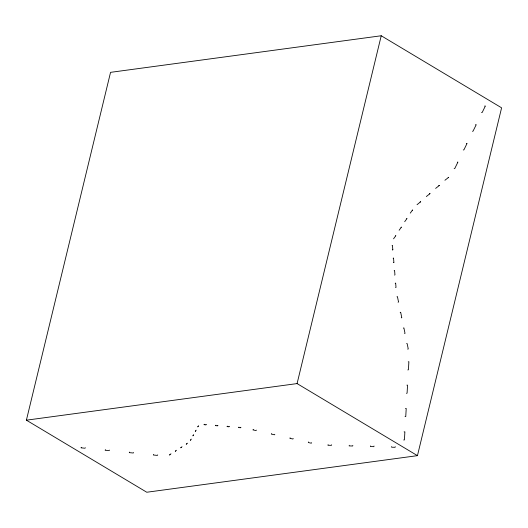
<?xml version="1.0" encoding="UTF-8"?>
<svg xmlns="http://www.w3.org/2000/svg" width="528" height="528" viewBox="0 0 528 528"><rect width="100%" height="100%" fill="white"/><g stroke="black" fill="none" stroke-linecap="round" stroke-linejoin="round"><path stroke-width="0.79" d="M391.644 446.536L391.618 447.209L395.122 447.315L395.215 446.642M370.458 445.903L370.392 446.556L373.897 446.668L374.022 446.015M349.265 445.276L349.166 445.903L352.671 446.015L352.836 445.381M328.079 444.649L327.934 445.256L331.439 445.361L331.643 444.754M26.4 420.176L110.55 72.349L381.229 35.759L501.6 107.824L417.45 455.651L146.771 492.241L26.4 420.176L297.079 383.585L417.45 455.651M297.079 383.585L381.229 35.759M308.517 441.943L308.319 442.53L311.368 443.223L311.612 442.649M290.116 437.765L289.859 438.313L292.908 439.012L293.212 438.471M129.538 452.087L129.281 452.621L133.261 453.017L133.597 452.489M170.96 453.79L169.765 454.925M105.428 449.711L105.138 450.226L109.124 450.622L109.487 450.107M175.553 450.853L175.263 451.374L176.484 450.252M157.707 454.865L157.397 455.413L153.417 455.017A5.577 4.244 -20.5 0 0 153.655 454.463M271.715 433.587L271.399 434.102L274.448 434.795L274.811 434.293M81.312 447.328L81.002 447.83L84.988 448.226L85.378 447.731M181.071 447.315L180.754 447.823L182.002 446.721M186.595 443.777L186.245 444.272L187.519 443.183M253.308 429.409L252.938 429.891L255.981 430.584L256.41 430.115M190.839 439.857L190.45 440.332L191.248 439.105M193.288 435.395L192.872 435.844L193.703 434.643M238.94 427.119L238.517 427.568L240.418 427.726M227.429 426.162L226.987 426.598L228.888 426.756M195.743 430.927L195.294 431.356L196.159 430.175M215.926 425.205L215.464 425.634L217.364 425.792M420.717 201.696L417.034 204.699M430.043 193.571L426.334 196.555M439.375 185.447L435.626 188.41M204.415 424.248L203.933 424.664L205.834 424.822M198.614 425.713L197.71 426.875L198.198 426.466M393.565 238.821L395.861 235.62L395.498 235.838M399.128 230.254L401.445 227.066L401.062 227.278M392.086 245.692L392.456 245.48L392.825 249.803M404.692 221.694L407.029 218.513L406.626 218.711M394.541 275.095L394.957 274.87L394.588 270.541L394.178 270.732M393.136 258.212L393.525 258.014L393.888 262.337M410.256 213.127L412.612 209.959L412.19 210.151M395.591 287.615L396.02 287.404L395.657 283.074L395.221 283.259M396.97 296.789L397.432 296.63L398.548 302.036A19.45 10.778 76.2 0 0 398.079 302.214M400.171 312.418L400.666 312.279L401.788 317.684A18.691 11.194 75.9 0 0 401.28 317.843M404.481 333.478L405.022 333.333L403.907 327.928L403.366 328.04M444.919 180.259L448.708 177.322L448.153 177.428M454.159 168.67L454.76 168.544L457.915 162.089L457.334 162.162M407.675 349.107L408.263 348.982L407.141 343.583L406.567 343.669M463.28 149.965L463.907 149.853L467.062 143.398L466.455 143.451M407.788 369.93L408.421 369.831L408.883 361.759L408.269 361.812M472.402 131.254L473.048 131.162L476.21 124.707L475.576 124.747M406.402 393.274L407.088 393.202L407.55 385.13L406.883 385.15M405.022 416.612L405.755 416.572L406.217 408.5A12.382 9.794 -70.4 0 1 405.504 408.481M484.697 106.036L485.357 106.009L482.196 112.471A11.966 6.811 -41.1 0 0 481.516 112.57M403.643 439.956L404.422 439.943L404.884 431.871A12.877 10.738 -67.7 0 1 404.125 431.825M169.884 454.502A10.573 2.218 -56.5 0 1 169.627 455.03M228.967 426.776A16.955 9.115 -11.7 0 1 229.449 426.347M217.45 425.812A17.734 9.148 -10.8 0 1 217.945 425.39M205.933 424.849A18.559 9.174 -9.9 0 1 206.448 424.439M240.491 427.739A16.223 9.082 -12.6 0 1 240.946 427.297M439.243 185.559A18.091 4.033 -31.1 0 1 438.728 185.678M429.891 193.703A18.711 3.458 -33.1 0 1 429.416 193.842M420.532 201.848A19.49 2.864 -35 0 1 420.103 202.006M392.443 250.001A26.994 11.372 86.9 0 1 392.819 249.764M393.492 262.535A26.275 11.722 87 0 1 393.888 262.304"/></g></svg>
